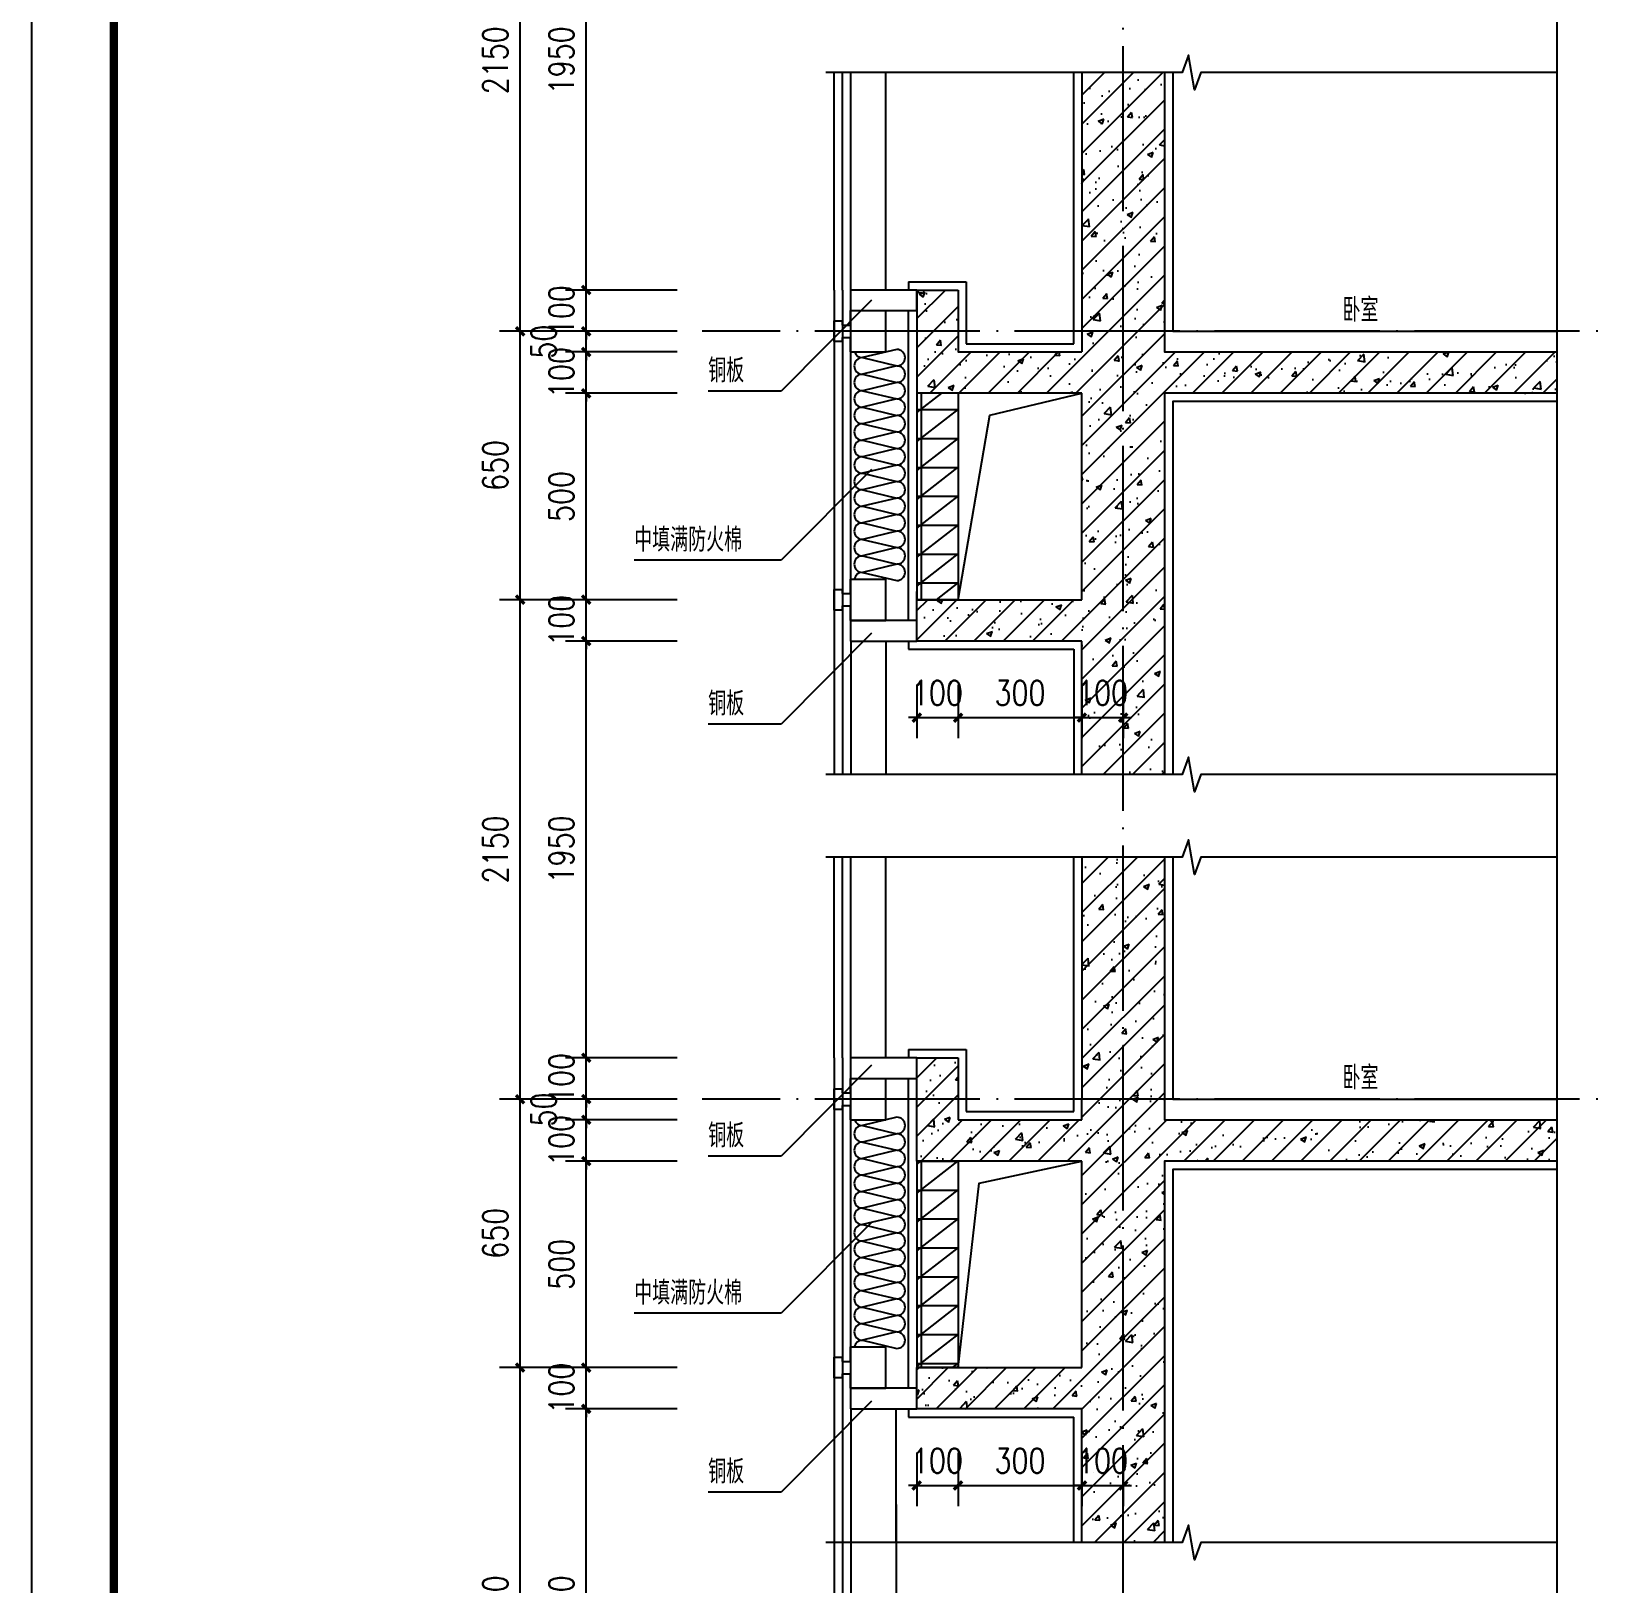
# Model space of a CAD drawing. Extents: x 718358 to 1668613, y -348838 to -159582.
# Drawn here: x 832578 to 836374, y -327083 to -323324 of the extents above; entities that cross this region are included whole.
import ezdxf

# ---------------------------------------------------------------- set-up
doc = ezdxf.new("R2010")
doc.units = 0
doc.header["$LTSCALE"] = 1000
doc.linetypes.add('DOTE', pattern=[2.42, 2, -0.2, 0.02, -0.2])
for name, color, linetype in [('建-可见线', 7, 'Continuous'), ('建-图例填充', 251, 'Continuous'), ('建-图框', 4, 'Continuous'), ('建-墙体', 2, 'Continuous'), ('建-家具', 251, 'Continuous'), ('建-尺寸', 73, 'Continuous'), ('建-引出', 3, 'Continuous'), ('建-房间名', 7, 'Continuous'), ('建-符号', 3, 'Continuous'), ('建-轮廓线', 7, 'Continuous'), ('建-轴网', 14, 'DOTE'), ('建-门窗剖', 4, 'Continuous'), ('立面中线', 7, 'Continuous')]:
    doc.layers.add(name, color=color, linetype=linetype)
doc.styles.add('_TCH_DIM', font='gt单线西文.shx', dxfattribs={"width": 0.8, "bigfont": 'gt单线中文.shx'})
doc.styles.add('_TCH_SPACE', font='gt单线西文.shx', dxfattribs={"width": 0.8, "height": 5, "bigfont": 'gt单线中文.shx'})
doc.styles.add('DIM_FONT', font='SIMPLEX.shx', dxfattribs={"width": 0.8, "bigfont": 'GBCBIG.shx'})
doc.dimstyles.new('DIMN20', dxfattribs={"dimscale": 0.2, "dimtxt": 300, "dimasz": 100, "dimexe": 250, "dimexo": 300, "dimgap": 150, "dimtad": 1, "dimdec": 0, "dimzin": 0, "dimdsep": 46, "dimtxsty": 'DIM_FONT', "dimblk": 'ARCHTICK', "dimcen": 0.09, "dimdle": 1, "dimclrt": 7, "dimazin": 2, "dimtfac": 1, "dimtdec": 0, "dimtix": 1, "dimtmove": 2, "dimatfit": 3, "dimldrblk": 'ARCHTICK', "dimfxl": 1, "dimtolj": 1, "dimtzin": 0, "dimarcsym": 0})
pattern_1 = [(45, (-276.297, 0), (-35.355339, 35.355339), []), (50, (-276.3, 0), (143.452037, -12.550427), [15, -165]), (355, (-276.3, 0), (-27.750267, 150.438427), [12, -132]), (100.4514, (-264.34, -1.05), (115.701876, 137.887908), [12.748038, -140.228422]), (46.1842, (-276.3, 40), (213.44821, -33.103803), [22.5, -247.5]), (96.6356, (-258.5, 37.24), (186.93254, 194.823574), [19.12206, -210.3426]), (351.1842, (-276.3, 40), (186.93239, 194.82372), [18, -198]), (21, (-256.3, 30), (119.38141, -80.523778), [15, -165]), (326, (-256.3, 30), (48.663066, 145.03001), [12, -132]), (71.4514, (-246.35, 23.29), (168.044526, 64.5061), [12.748038, -140.228422]), (37.5, (-276.297, 0), (2.431971, 66.5787708), [0, -130.4, 0, -134, 0, -132.5]), (7.5, (-276.3, 0), (52.6139075, 78.8823424), [0, -76.4, 0, -127.4, 0, -50.5]), (327.5, (-320.9, 0), (106.7644872, -4.5109743), [0, -50, 0, -156, 0, -207]), (317.5, (-340.9, 0), (116.637234, 20.020996), [0, -65, 0, -103.6, 0, -147])]
pattern_2 = [(0, (-276.3, 0), (0, 70), []), (37.875, (-196.3, 0), (-33.9230555, 43.6153314), []), (90, (-196.3, 0), (-90, 6e-15), [])]

# ---------------------------------------------------------------- blocks, each defined once
blk = doc.blocks.new('GHGHFGFS')
at = {"layer": '建-门窗剖'}
for p, q in [((833367.7, -325809.9), (833367.7, -326659.9)), ((833387.7, -325809.9), (833387.7, -326659.9)), ((833407.7, -325809.9), (833407.7, -326659.9)), ((833567.7, -325809.9), (833407.7, -325809.9)), ((833407.7, -325809.9), (833407.7, -325859.9)), ((833567.7, -325859.9), (833567.7, -325809.9)), ((833407.7, -325859.9), (833492.7, -325859.9)), ((833407.7, -325859.9), (833567.7, -325859.9)), ((833367.7, -325884.9), (833387.7, -325884.9)), ((833387.7, -325894.9), (833407.7, -325894.9)), ((833387.7, -325934.9), (833367.7, -325934.9)), ((833387.7, -325924.9), (833407.7, -325924.9)), ((833407.7, -325959.9), (833492.7, -325959.9)), ((833519.4, -325953.7), (833436.2, -325973.7)), ((833436.2, -325973.7), (833519.4, -325993.7)), ((833519.4, -325993.7), (833436.2, -326013.7)), ((833436.2, -326013.7), (833519.4, -326033.7)), ((833519.4, -326033.7), (833436.2, -326053.7)), ((833436.2, -326053.7), (833519.4, -326073.7)), ((833519.4, -326073.7), (833436.2, -326093.7)), ((833436.2, -326093.7), (833519.4, -326113.7)), ((833519.4, -326113.7), (833436.2, -326133.7)), ((833436.2, -326133.7), (833519.4, -326153.7)), ((833519.4, -326153.7), (833436.2, -326173.7)), ((833436.2, -326173.7), (833519.4, -326193.7)), ((833519.4, -326193.7), (833436.2, -326213.7)), ((833436.2, -326213.7), (833519.4, -326233.7)), ((833519.4, -326233.7), (833436.2, -326253.7)), ((833436.2, -326253.7), (833519.4, -326273.7)), ((833519.4, -326273.7), (833436.2, -326293.7)), ((833436.2, -326293.7), (833519.4, -326313.7)), ((833519.4, -326313.7), (833436.2, -326333.7)), ((833436.2, -326333.7), (833519.4, -326353.7)), ((833519.4, -326353.7), (833436.2, -326373.7)), ((833436.2, -326373.7), (833519.4, -326393.7)), ((833519.4, -326393.7), (833436.2, -326413.7)), ((833436.2, -326413.7), (833519.4, -326433.7)), ((833519.4, -326433.7), (833436.2, -326453.7)), ((833436.2, -326453.7), (833519.4, -326473.7)), ((833519.4, -326473.7), (833436.2, -326493.7)), ((833407.7, -326509.9), (833492.7, -326509.9)), ((833436.2, -326493.7), (833519.4, -326513.7)), ((833367.7, -326534.9), (833387.7, -326534.9)), ((833387.7, -326544.9), (833407.7, -326544.9)), ((833387.7, -326584.9), (833367.7, -326584.9)), ((833387.7, -326574.9), (833407.7, -326574.9)), ((833407.7, -326609.9), (833492.7, -326609.9)), ((833567.7, -326609.9), (833407.7, -326609.9)), ((833407.7, -326609.9), (833407.7, -326659.9)), ((833567.7, -326659.9), (833567.7, -326609.9)), ((833407.7, -326659.9), (833567.7, -326659.9))]:
    blk.add_line(p, q, dxfattribs=at)
for points in [[(833407.7, -325894.9), (833407.7, -325859.9)], [(833492.7, -325959.9), (833492.7, -325859.9)], [(833367.7, -325934.9), (833367.7, -325884.9)], [(833387.7, -325894.9), (833387.7, -325884.9)], [(833387.7, -325934.9), (833387.7, -325924.9)], [(833407.7, -325959.9), (833407.7, -325924.9)], [(833407.7, -326544.9), (833407.7, -326509.9)], [(833492.7, -326609.9), (833492.7, -326509.9)], [(833367.7, -326584.9), (833367.7, -326534.9)], [(833387.7, -326544.9), (833387.7, -326534.9)], [(833387.7, -326584.9), (833387.7, -326574.9)], [(833407.7, -326609.9), (833407.7, -326574.9)]]:
    blk.add_lwpolyline(points, dxfattribs=at)
for centre, start_param, end_param in [((833436.2, -325993.7), 0, 1.570796), ((833436.2, -325953.7), 1.885186, 3.141593), ((833519.4, -325973.7), 3.141593, 6.283185), ((833436.2, -325993.7), 1.570796, 3.141593), ((833436.2, -326033.7), 0, 1.570796), ((833519.4, -326013.7), 3.141593, 6.283185), ((833436.2, -326033.7), 1.570796, 3.141593), ((833436.2, -326073.7), 0, 1.570796), ((833519.4, -326053.7), 3.141593, 6.283185), ((833436.2, -326073.7), 1.570796, 3.141593), ((833436.2, -326113.7), 0, 1.570796), ((833519.4, -326093.7), 3.141593, 6.283185), ((833436.2, -326113.7), 1.570796, 3.141593), ((833436.2, -326153.7), 0, 1.570796), ((833519.4, -326133.7), 3.141593, 6.283185), ((833436.2, -326153.7), 1.570796, 3.141593), ((833436.2, -326193.7), 0, 1.570796), ((833519.4, -326173.7), 3.141593, 6.283185), ((833436.2, -326193.7), 1.570796, 3.141593), ((833519.4, -326213.7), 3.141593, 6.283185), ((833436.2, -326233.7), 0, 1.570796), ((833436.2, -326233.7), 1.570796, 3.141593), ((833519.4, -326253.7), 3.141593, 6.283185), ((833436.2, -326273.7), 0, 1.570796), ((833436.2, -326273.7), 1.570796, 3.141593), ((833519.4, -326293.7), 3.141593, 6.283185), ((833436.2, -326313.7), 0, 1.570796), ((833436.2, -326313.7), 1.570796, 3.141593), ((833519.4, -326333.7), 3.141593, 6.283185), ((833436.2, -326353.7), 0, 1.570796), ((833436.2, -326353.7), 1.570796, 3.141593), ((833519.4, -326373.7), 3.141593, 6.283185), ((833436.2, -326393.7), 0, 1.570796), ((833436.2, -326393.7), 1.570796, 3.141593), ((833519.4, -326413.7), 3.141593, 6.283185), ((833436.2, -326433.7), 0, 1.570796), ((833436.2, -326433.7), 1.570796, 3.141593), ((833519.4, -326453.7), 3.141593, 6.283185), ((833436.2, -326473.7), 0, 1.570796), ((833436.2, -326473.7), 1.570796, 3.141593), ((833519.4, -326493.7), 3.141593, 6.283185), ((833436.2, -326513.7), 0, 1.378856)]:
    blk.add_ellipse(centre, major_axis=(0, 20), ratio=0.998238, start_param=start_param, end_param=end_param, dxfattribs=at)
blk.add_point((833408, -326509.9), dxfattribs=at)
blk = doc.blocks.new('A$C0EF32F18')
at = {"layer": '建-门窗剖'}
for p, q in [((0, 40), (0, 125)), ((100, 40), (100, 125)), ((35, 20), (35, 40)), ((65, 20), (65, 40)), ((25, 0), (25, 20)), ((75, 20), (75, 0))]:
    blk.add_line(p, q, dxfattribs=at)
for points in [[(100, 125), (0, 125)], [(35, 40), (0, 40)], [(100, 40), (65, 40)], [(35, 20), (25, 20)], [(75, 20), (65, 20)], [(75, 0), (25, 0)]]:
    blk.add_lwpolyline(points, dxfattribs=at)
blk = doc.blocks.new('GDHDGSDF')
blk.add_hatch(color=256).paths.add_polyline_path([(834798.9, -327630.7), (834838.9, -327630.7), (834838.9, -327530.7), (834798.9, -327530.7)])
at = {"layer": '建-门窗剖'}
blk.add_line((834948.9, -326891.7), (834948.9, -327530.7), dxfattribs=at)
for points in [[(834798.9, -326891.7), (834798.9, -327630.7)], [(834818.9, -326891.7), (834818.9, -327530.7)], [(834838.9, -326891.7), (834838.9, -327630.7)], [(834838.9, -327630.7), (834998.9, -327630.7), (834998.9, -327530.7), (834838.9, -327530.7), (834838.9, -327630.7)]]:
    blk.add_lwpolyline(points, dxfattribs=at)
blk.add_lwpolyline([(834798.9, -327630.7), (834838.9, -327630.7), (834838.9, -327530.7), (834798.9, -327530.7)], close=True, dxfattribs=at)
at = {"layer": '建-门窗剖', "rotation": 270}
blk.add_blockref('A$C0EF32F18', (834798.9, -327430.7), dxfattribs=at)
blk = doc.blocks.new('_ArchTick')
at = {"color": 0, "linetype": 'ByBlock', "const_width": 0.4}
blk.add_lwpolyline([(-0.5, -0.5), (0.5, 0.5)], dxfattribs=at)
blk = doc.blocks.new('*D1314')
at = {"layer": 'Defpoints', "color": 0, "transparency": 16777216}
for p in [(833922.1, -326659.9), (834202.6, -326659.9), (834202.6, -327630.7)]:
    blk.add_point(p, dxfattribs=at)
at = {"layer": '建-尺寸', "color": 0, "lineweight": -2, "transparency": 16777216}
for p, q in [((834142.6, -326659.9), (833872.1, -326659.9)), ((833922.1, -327630.9), (833922.1, -326659.7)), ((834142.6, -327630.7), (833872.1, -327630.7))]:
    blk.add_line(p, q, dxfattribs=at)
at = {"layer": '建-尺寸', "color": 0, "lineweight": -2, "transparency": 16777216, "xscale": 20, "yscale": 20, "zscale": 20}
for p, rotation in [((833922.1, -326659.9), 90), ((833922.1, -327630.7), 270)]:
    blk.add_blockref('_ArchTick', p, dxfattribs=dict(at, rotation=rotation))
at = {"layer": '建-尺寸', "color": 7, "transparency": 16777216, "insert": (833862.1, -327145.3), "char_height": 60, "attachment_point": 5, "rotation": 90, "style": 'DIM_FONT'}
blk.add_mtext('\\A1;1950', dxfattribs=at)
blk = doc.blocks.new('*D1315')
at = {"layer": 'Defpoints', "color": 0, "transparency": 16777216}
for p in [(833922.1, -326559.9), (834202.6, -326559.9), (834202.6, -326659.9)]:
    blk.add_point(p, dxfattribs=at)
at = {"layer": '建-尺寸', "color": 0, "lineweight": -2, "transparency": 16777216}
for p, q in [((833922.1, -326559.9), (833922.1, -326539.9)), ((834142.6, -326559.9), (833872.1, -326559.9)), ((833922.1, -326659.9), (833922.1, -326559.9)), ((834142.6, -326659.9), (833872.1, -326659.9)), ((833922.1, -326659.9), (833922.1, -326679.9))]:
    blk.add_line(p, q, dxfattribs=at)
at = {"layer": '建-尺寸', "color": 0, "lineweight": -2, "transparency": 16777216, "xscale": 20, "yscale": 20, "zscale": 20}
for p, rotation in [((833922.1, -326559.9), 270), ((833922.1, -326659.9), 90)]:
    blk.add_blockref('_ArchTick', p, dxfattribs=dict(at, rotation=rotation))
at = {"layer": '建-尺寸', "color": 7, "transparency": 16777216, "insert": (833862.1, -326609.9), "char_height": 60, "attachment_point": 5, "rotation": 90, "style": 'DIM_FONT'}
blk.add_mtext('\\A1;100', dxfattribs=at)
blk = doc.blocks.new('*D1316')
at = {"layer": 'Defpoints', "color": 0, "transparency": 16777216}
for p in [(833922.1, -326059.9), (834202.6, -326059.9), (834202.6, -326559.9)]:
    blk.add_point(p, dxfattribs=at)
at = {"layer": '建-尺寸', "color": 0, "lineweight": -2, "transparency": 16777216}
for p, q in [((834142.6, -326059.9), (833872.1, -326059.9)), ((833922.1, -326560.1), (833922.1, -326059.7)), ((834142.6, -326559.9), (833872.1, -326559.9))]:
    blk.add_line(p, q, dxfattribs=at)
at = {"layer": '建-尺寸', "color": 0, "lineweight": -2, "transparency": 16777216, "xscale": 20, "yscale": 20, "zscale": 20}
for p, rotation in [((833922.1, -326059.9), 90), ((833922.1, -326559.9), 270)]:
    blk.add_blockref('_ArchTick', p, dxfattribs=dict(at, rotation=rotation))
at = {"layer": '建-尺寸', "color": 7, "transparency": 16777216, "insert": (833862.1, -326309.9), "char_height": 60, "attachment_point": 5, "rotation": 90, "style": 'DIM_FONT'}
blk.add_mtext('\\A1;500', dxfattribs=at)
blk = doc.blocks.new('*D1317')
at = {"layer": 'Defpoints', "color": 0, "transparency": 16777216}
for p in [(833922.1, -325959.9), (834202.6, -325959.9), (834202.6, -326059.9)]:
    blk.add_point(p, dxfattribs=at)
at = {"layer": '建-尺寸', "color": 0, "lineweight": -2, "transparency": 16777216}
for p, q in [((833922.1, -325959.9), (833922.1, -325939.9)), ((834142.6, -325959.9), (833872.1, -325959.9)), ((833922.1, -326059.9), (833922.1, -325959.9)), ((834142.6, -326059.9), (833872.1, -326059.9)), ((833922.1, -326059.9), (833922.1, -326079.9))]:
    blk.add_line(p, q, dxfattribs=at)
at = {"layer": '建-尺寸', "color": 0, "lineweight": -2, "transparency": 16777216, "xscale": 20, "yscale": 20, "zscale": 20}
for p, rotation in [((833922.1, -325959.9), 270), ((833922.1, -326059.9), 90)]:
    blk.add_blockref('_ArchTick', p, dxfattribs=dict(at, rotation=rotation))
at = {"layer": '建-尺寸', "color": 7, "transparency": 16777216, "insert": (833862.1, -326009.9), "char_height": 60, "attachment_point": 5, "rotation": 90, "style": 'DIM_FONT'}
blk.add_mtext('\\A1;100', dxfattribs=at)
blk = doc.blocks.new('*D1318')
at = {"layer": 'Defpoints', "color": 0, "transparency": 16777216}
for p in [(833922.1, -325909.9), (834202.6, -325909.9), (834202.6, -325959.9)]:
    blk.add_point(p, dxfattribs=at)
at = {"layer": '建-尺寸', "color": 0, "lineweight": -2, "transparency": 16777216}
for p, q in [((833922.1, -325909.9), (833922.1, -325889.9)), ((834142.6, -325909.9), (833872.1, -325909.9)), ((833922.1, -325959.9), (833922.1, -325909.9)), ((834142.6, -325959.9), (833872.1, -325959.9)), ((833922.1, -325959.9), (833922.1, -325979.9))]:
    blk.add_line(p, q, dxfattribs=at)
at = {"layer": '建-尺寸', "color": 0, "lineweight": -2, "transparency": 16777216, "xscale": 20, "yscale": 20, "zscale": 20}
for p, rotation in [((833922.1, -325909.9), 270), ((833922.1, -325959.9), 90)]:
    blk.add_blockref('_ArchTick', p, dxfattribs=dict(at, rotation=rotation))
at = {"layer": '建-尺寸', "color": 7, "transparency": 16777216, "insert": (833819.1, -325934.9), "char_height": 60, "attachment_point": 5, "rotation": 90, "style": 'DIM_FONT'}
blk.add_mtext('\\A1;50', dxfattribs=at)
blk = doc.blocks.new('*D1319')
at = {"layer": 'Defpoints', "color": 0, "transparency": 16777216}
for p in [(833922.1, -325809.9), (834202.6, -325809.9), (834202.6, -325909.9)]:
    blk.add_point(p, dxfattribs=at)
at = {"layer": '建-尺寸', "color": 0, "lineweight": -2, "transparency": 16777216}
for p, q in [((833922.1, -325809.9), (833922.1, -325789.9)), ((834142.6, -325809.9), (833872.1, -325809.9)), ((833922.1, -325909.9), (833922.1, -325809.9)), ((834142.6, -325909.9), (833872.1, -325909.9)), ((833922.1, -325909.9), (833922.1, -325929.9))]:
    blk.add_line(p, q, dxfattribs=at)
at = {"layer": '建-尺寸', "color": 0, "lineweight": -2, "transparency": 16777216, "xscale": 20, "yscale": 20, "zscale": 20}
for p, rotation in [((833922.1, -325809.9), 270), ((833922.1, -325909.9), 90)]:
    blk.add_blockref('_ArchTick', p, dxfattribs=dict(at, rotation=rotation))
at = {"layer": '建-尺寸', "color": 7, "transparency": 16777216, "insert": (833862.1, -325859.9), "char_height": 60, "attachment_point": 5, "rotation": 90, "style": 'DIM_FONT'}
blk.add_mtext('\\A1;100', dxfattribs=at)
blk = doc.blocks.new('*D1320')
at = {"layer": 'Defpoints', "color": 0, "transparency": 16777216}
for p in [(833922.1, -324800.5), (834202.6, -324800.5), (834202.6, -325809.9)]:
    blk.add_point(p, dxfattribs=at)
at = {"layer": '建-尺寸', "color": 0, "lineweight": -2, "transparency": 16777216}
for p, q in [((834142.6, -324800.5), (833872.1, -324800.5)), ((833922.1, -325810.1), (833922.1, -324800.3)), ((834142.6, -325809.9), (833872.1, -325809.9))]:
    blk.add_line(p, q, dxfattribs=at)
at = {"layer": '建-尺寸', "color": 0, "lineweight": -2, "transparency": 16777216, "xscale": 20, "yscale": 20, "zscale": 20}
for p, rotation in [((833922.1, -324800.5), 90), ((833922.1, -325809.9), 270)]:
    blk.add_blockref('_ArchTick', p, dxfattribs=dict(at, rotation=rotation))
at = {"layer": '建-尺寸', "color": 7, "transparency": 16777216, "insert": (833862.1, -325305.2), "char_height": 60, "attachment_point": 5, "rotation": 90, "style": 'DIM_FONT'}
blk.add_mtext('\\A1;1950', dxfattribs=at)
blk = doc.blocks.new('*D1321')
at = {"layer": 'Defpoints', "color": 0, "transparency": 16777216}
for p in [(833922.1, -324700.5), (834202.6, -324700.5), (834202.6, -324800.5)]:
    blk.add_point(p, dxfattribs=at)
at = {"layer": '建-尺寸', "color": 0, "lineweight": -2, "transparency": 16777216}
for p, q in [((833922.1, -324700.5), (833922.1, -324680.5)), ((834142.6, -324700.5), (833872.1, -324700.5)), ((833922.1, -324800.5), (833922.1, -324700.5)), ((834142.6, -324800.5), (833872.1, -324800.5)), ((833922.1, -324800.5), (833922.1, -324820.5))]:
    blk.add_line(p, q, dxfattribs=at)
at = {"layer": '建-尺寸', "color": 0, "lineweight": -2, "transparency": 16777216, "xscale": 20, "yscale": 20, "zscale": 20}
for p, rotation in [((833922.1, -324700.5), 270), ((833922.1, -324800.5), 90)]:
    blk.add_blockref('_ArchTick', p, dxfattribs=dict(at, rotation=rotation))
at = {"layer": '建-尺寸', "color": 7, "transparency": 16777216, "insert": (833862.1, -324750.5), "char_height": 60, "attachment_point": 5, "rotation": 90, "style": 'DIM_FONT'}
blk.add_mtext('\\A1;100', dxfattribs=at)
blk = doc.blocks.new('*D1322')
at = {"layer": 'Defpoints', "color": 0, "transparency": 16777216}
for p in [(833922.1, -324200.5), (834202.6, -324200.5), (834202.6, -324700.5)]:
    blk.add_point(p, dxfattribs=at)
at = {"layer": '建-尺寸', "color": 0, "lineweight": -2, "transparency": 16777216}
for p, q in [((834142.6, -324200.5), (833872.1, -324200.5)), ((833922.1, -324700.7), (833922.1, -324200.3)), ((834142.6, -324700.5), (833872.1, -324700.5))]:
    blk.add_line(p, q, dxfattribs=at)
at = {"layer": '建-尺寸', "color": 0, "lineweight": -2, "transparency": 16777216, "xscale": 20, "yscale": 20, "zscale": 20}
for p, rotation in [((833922.1, -324200.5), 90), ((833922.1, -324700.5), 270)]:
    blk.add_blockref('_ArchTick', p, dxfattribs=dict(at, rotation=rotation))
at = {"layer": '建-尺寸', "color": 7, "transparency": 16777216, "insert": (833862.1, -324450.5), "char_height": 60, "attachment_point": 5, "rotation": 90, "style": 'DIM_FONT'}
blk.add_mtext('\\A1;500', dxfattribs=at)
blk = doc.blocks.new('*D1323')
at = {"layer": 'Defpoints', "color": 0, "transparency": 16777216}
for p in [(833922.1, -324100.5), (834202.6, -324100.5), (834202.6, -324200.5)]:
    blk.add_point(p, dxfattribs=at)
at = {"layer": '建-尺寸', "color": 0, "lineweight": -2, "transparency": 16777216}
for p, q in [((833922.1, -324100.5), (833922.1, -324080.5)), ((834142.6, -324100.5), (833872.1, -324100.5)), ((833922.1, -324200.5), (833922.1, -324100.5)), ((834142.6, -324200.5), (833872.1, -324200.5)), ((833922.1, -324200.5), (833922.1, -324220.5))]:
    blk.add_line(p, q, dxfattribs=at)
at = {"layer": '建-尺寸', "color": 0, "lineweight": -2, "transparency": 16777216, "xscale": 20, "yscale": 20, "zscale": 20}
for p, rotation in [((833922.1, -324100.5), 270), ((833922.1, -324200.5), 90)]:
    blk.add_blockref('_ArchTick', p, dxfattribs=dict(at, rotation=rotation))
at = {"layer": '建-尺寸', "color": 7, "transparency": 16777216, "insert": (833862.1, -324150.5), "char_height": 60, "attachment_point": 5, "rotation": 90, "style": 'DIM_FONT'}
blk.add_mtext('\\A1;100', dxfattribs=at)
blk = doc.blocks.new('*D1324')
at = {"layer": 'Defpoints', "color": 0, "transparency": 16777216}
for p in [(833922.1, -324050.5), (834202.6, -324050.5), (834202.6, -324100.5)]:
    blk.add_point(p, dxfattribs=at)
at = {"layer": '建-尺寸', "color": 0, "lineweight": -2, "transparency": 16777216}
for p, q in [((833922.1, -324050.5), (833922.1, -324030.5)), ((834142.6, -324050.5), (833872.1, -324050.5)), ((833922.1, -324100.5), (833922.1, -324050.5)), ((834142.6, -324100.5), (833872.1, -324100.5)), ((833922.1, -324100.5), (833922.1, -324120.5))]:
    blk.add_line(p, q, dxfattribs=at)
at = {"layer": '建-尺寸', "color": 0, "lineweight": -2, "transparency": 16777216, "xscale": 20, "yscale": 20, "zscale": 20}
for p, rotation in [((833922.1, -324050.5), 270), ((833922.1, -324100.5), 90)]:
    blk.add_blockref('_ArchTick', p, dxfattribs=dict(at, rotation=rotation))
at = {"layer": '建-尺寸', "color": 7, "transparency": 16777216, "insert": (833819.1, -324075.5), "char_height": 60, "attachment_point": 5, "rotation": 90, "style": 'DIM_FONT'}
blk.add_mtext('\\A1;50', dxfattribs=at)
blk = doc.blocks.new('*D1325')
at = {"layer": 'Defpoints', "color": 0, "transparency": 16777216}
for p in [(833922.1, -323950.5), (834202.6, -323950.5), (834202.6, -324050.5)]:
    blk.add_point(p, dxfattribs=at)
at = {"layer": '建-尺寸', "color": 0, "lineweight": -2, "transparency": 16777216}
for p, q in [((833922.1, -323950.5), (833922.1, -323930.5)), ((834142.6, -323950.5), (833872.1, -323950.5)), ((833922.1, -324050.5), (833922.1, -323950.5)), ((834142.6, -324050.5), (833872.1, -324050.5)), ((833922.1, -324050.5), (833922.1, -324070.5))]:
    blk.add_line(p, q, dxfattribs=at)
at = {"layer": '建-尺寸', "color": 0, "lineweight": -2, "transparency": 16777216, "xscale": 20, "yscale": 20, "zscale": 20}
for p, rotation in [((833922.1, -323950.5), 270), ((833922.1, -324050.5), 90)]:
    blk.add_blockref('_ArchTick', p, dxfattribs=dict(at, rotation=rotation))
at = {"layer": '建-尺寸', "color": 7, "transparency": 16777216, "insert": (833862.1, -324000.5), "char_height": 60, "attachment_point": 5, "rotation": 90, "style": 'DIM_FONT'}
blk.add_mtext('\\A1;100', dxfattribs=at)
blk = doc.blocks.new('*D1326')
at = {"layer": 'Defpoints', "color": 0, "transparency": 16777216}
for p in [(833922.1, -322838.1), (834202.6, -322838.1), (834202.6, -323950.5)]:
    blk.add_point(p, dxfattribs=at)
at = {"layer": '建-尺寸', "color": 0, "lineweight": -2, "transparency": 16777216}
for p, q in [((834142.6, -322838.1), (833872.1, -322838.1)), ((833922.1, -323950.7), (833922.1, -322837.9)), ((834142.6, -323950.5), (833872.1, -323950.5))]:
    blk.add_line(p, q, dxfattribs=at)
at = {"layer": '建-尺寸', "color": 0, "lineweight": -2, "transparency": 16777216, "xscale": 20, "yscale": 20, "zscale": 20}
for p, rotation in [((833922.1, -322838.1), 90), ((833922.1, -323950.5), 270)]:
    blk.add_blockref('_ArchTick', p, dxfattribs=dict(at, rotation=rotation))
at = {"layer": '建-尺寸', "color": 7, "transparency": 16777216, "insert": (833862.1, -323394.3), "char_height": 60, "attachment_point": 5, "rotation": 90, "style": 'DIM_FONT'}
blk.add_mtext('\\A1;1950', dxfattribs=at)
blk = doc.blocks.new('*D1464')
at = {"layer": 'Defpoints', "color": 0, "transparency": 16777216}
for p in [(833762.1, -326559.9), (834202.6, -326559.9), (834202.6, -327730.7)]:
    blk.add_point(p, dxfattribs=at)
at = {"layer": '建-尺寸', "color": 0, "lineweight": -2, "transparency": 16777216}
for p, q in [((834142.6, -326559.9), (833712.1, -326559.9)), ((833762.1, -327730.9), (833762.1, -326559.7)), ((834142.6, -327730.7), (833712.1, -327730.7))]:
    blk.add_line(p, q, dxfattribs=at)
at = {"layer": '建-尺寸', "color": 0, "lineweight": -2, "transparency": 16777216, "xscale": 20, "yscale": 20, "zscale": 20}
for p, rotation in [((833762.1, -326559.9), 90), ((833762.1, -327730.7), 270)]:
    blk.add_blockref('_ArchTick', p, dxfattribs=dict(at, rotation=rotation))
at = {"layer": '建-尺寸', "color": 7, "transparency": 16777216, "insert": (833702.1, -327145.3), "char_height": 60, "attachment_point": 5, "rotation": 90, "style": 'DIM_FONT'}
blk.add_mtext('\\A1;2150', dxfattribs=at)
blk = doc.blocks.new('*D1465')
at = {"layer": 'Defpoints', "color": 0, "transparency": 16777216}
for p in [(833762.1, -325909.9), (834202.6, -325909.9), (834202.6, -326559.9)]:
    blk.add_point(p, dxfattribs=at)
at = {"layer": '建-尺寸', "color": 0, "lineweight": -2, "transparency": 16777216}
for p, q in [((834142.6, -325909.9), (833712.1, -325909.9)), ((833762.1, -326560.1), (833762.1, -325909.7)), ((834142.6, -326559.9), (833712.1, -326559.9))]:
    blk.add_line(p, q, dxfattribs=at)
at = {"layer": '建-尺寸', "color": 0, "lineweight": -2, "transparency": 16777216, "xscale": 20, "yscale": 20, "zscale": 20}
for p, rotation in [((833762.1, -325909.9), 90), ((833762.1, -326559.9), 270)]:
    blk.add_blockref('_ArchTick', p, dxfattribs=dict(at, rotation=rotation))
at = {"layer": '建-尺寸', "color": 7, "transparency": 16777216, "insert": (833702.1, -326234.9), "char_height": 60, "attachment_point": 5, "rotation": 90, "style": 'DIM_FONT'}
blk.add_mtext('\\A1;650', dxfattribs=at)
blk = doc.blocks.new('*D1466')
at = {"layer": 'Defpoints', "color": 0, "transparency": 16777216}
for p in [(833762.1, -324700.5), (834202.6, -324700.5), (834202.6, -325909.9)]:
    blk.add_point(p, dxfattribs=at)
at = {"layer": '建-尺寸', "color": 0, "lineweight": -2, "transparency": 16777216}
for p, q in [((834142.6, -324700.5), (833712.1, -324700.5)), ((833762.1, -325910.1), (833762.1, -324700.3)), ((834142.6, -325909.9), (833712.1, -325909.9))]:
    blk.add_line(p, q, dxfattribs=at)
at = {"layer": '建-尺寸', "color": 0, "lineweight": -2, "transparency": 16777216, "xscale": 20, "yscale": 20, "zscale": 20}
for p, rotation in [((833762.1, -324700.5), 90), ((833762.1, -325909.9), 270)]:
    blk.add_blockref('_ArchTick', p, dxfattribs=dict(at, rotation=rotation))
at = {"layer": '建-尺寸', "color": 7, "transparency": 16777216, "insert": (833702.1, -325305.2), "char_height": 60, "attachment_point": 5, "rotation": 90, "style": 'DIM_FONT'}
blk.add_mtext('\\A1;2150', dxfattribs=at)
blk = doc.blocks.new('*D1467')
at = {"layer": 'Defpoints', "color": 0, "transparency": 16777216}
for p in [(833762.1, -324050.5), (834202.6, -324050.5), (834202.6, -324700.5)]:
    blk.add_point(p, dxfattribs=at)
at = {"layer": '建-尺寸', "color": 0, "lineweight": -2, "transparency": 16777216}
for p, q in [((834142.6, -324050.5), (833712.1, -324050.5)), ((833762.1, -324700.7), (833762.1, -324050.3)), ((834142.6, -324700.5), (833712.1, -324700.5))]:
    blk.add_line(p, q, dxfattribs=at)
at = {"layer": '建-尺寸', "color": 0, "lineweight": -2, "transparency": 16777216, "xscale": 20, "yscale": 20, "zscale": 20}
for p, rotation in [((833762.1, -324050.5), 90), ((833762.1, -324700.5), 270)]:
    blk.add_blockref('_ArchTick', p, dxfattribs=dict(at, rotation=rotation))
at = {"layer": '建-尺寸', "color": 7, "transparency": 16777216, "insert": (833702.1, -324375.5), "char_height": 60, "attachment_point": 5, "rotation": 90, "style": 'DIM_FONT'}
blk.add_mtext('\\A1;650', dxfattribs=at)
blk = doc.blocks.new('*D1468')
at = {"layer": 'Defpoints', "color": 0, "transparency": 16777216}
for p in [(833762.1, -322738.1), (834202.6, -322738.1), (834202.6, -324050.5)]:
    blk.add_point(p, dxfattribs=at)
at = {"layer": '建-尺寸', "color": 0, "lineweight": -2, "transparency": 16777216}
for p, q in [((834142.6, -322738.1), (833712.1, -322738.1)), ((833762.1, -324050.7), (833762.1, -322737.9)), ((834142.6, -324050.5), (833712.1, -324050.5))]:
    blk.add_line(p, q, dxfattribs=at)
at = {"layer": '建-尺寸', "color": 0, "lineweight": -2, "transparency": 16777216, "xscale": 20, "yscale": 20, "zscale": 20}
for p, rotation in [((833762.1, -322738.1), 90), ((833762.1, -324050.5), 270)]:
    blk.add_blockref('_ArchTick', p, dxfattribs=dict(at, rotation=rotation))
at = {"layer": '建-尺寸', "color": 7, "transparency": 16777216, "insert": (833702.1, -323394.3), "char_height": 60, "attachment_point": 5, "rotation": 90, "style": 'DIM_FONT'}
blk.add_mtext('\\A1;2150', dxfattribs=at)
blk = doc.blocks.new('*D2879')
at = {"layer": 'Defpoints', "color": 0, "transparency": 16777216}
for p in [(834722.6, -324846.9), (834822.6, -324846.9), (834822.6, -324986.1)]:
    blk.add_point(p, dxfattribs=at)
at = {"layer": '建-尺寸', "color": 0, "lineweight": -2, "transparency": 16777216}
for p, q in [((834722.6, -324906.9), (834722.6, -325036.1)), ((834822.6, -324906.9), (834822.6, -325036.1)), ((834722.6, -324986.1), (834702.6, -324986.1)), ((834722.6, -324986.1), (834822.6, -324986.1)), ((834822.6, -324986.1), (834842.6, -324986.1))]:
    blk.add_line(p, q, dxfattribs=at)
at = {"layer": '建-尺寸', "color": 0, "lineweight": -2, "transparency": 16777216, "xscale": 20, "yscale": 20, "zscale": 20}
for p, rotation in [((834722.6, -324986.1), 359.9999377936076), ((834822.6, -324986.1), 179.9999377936076)]:
    blk.add_blockref('_ArchTick', p, dxfattribs=dict(at, rotation=rotation))
at = {"layer": '建-尺寸', "color": 7, "transparency": 16777216, "insert": (834772.6, -324926.1), "char_height": 60, "attachment_point": 5, "rotation": 359.9999, "style": 'DIM_FONT'}
blk.add_mtext('\\A1;100', dxfattribs=at)
blk = doc.blocks.new('*D2880')
at = {"layer": 'Defpoints', "color": 0, "transparency": 16777216}
for p in [(834822.6, -324846.9), (835122.6, -324846.9), (835122.6, -324986.1)]:
    blk.add_point(p, dxfattribs=at)
at = {"layer": '建-尺寸', "color": 0, "lineweight": -2, "transparency": 16777216}
for p, q in [((834822.6, -324906.9), (834822.6, -325036.1)), ((835122.6, -324906.9), (835122.6, -325036.1)), ((834822.4, -324986.1), (835122.8, -324986.1))]:
    blk.add_line(p, q, dxfattribs=at)
at = {"layer": '建-尺寸', "color": 0, "lineweight": -2, "transparency": 16777216, "xscale": 20, "yscale": 20, "zscale": 20}
for p, rotation in [((834822.6, -324986.1), 179.9999377936086), ((835122.6, -324986.1), 359.9999377936085)]:
    blk.add_blockref('_ArchTick', p, dxfattribs=dict(at, rotation=rotation))
at = {"layer": '建-尺寸', "color": 7, "transparency": 16777216, "insert": (834972.6, -324926.1), "char_height": 60, "attachment_point": 5, "rotation": 359.9999, "style": 'DIM_FONT'}
blk.add_mtext('\\A1;300', dxfattribs=at)
blk = doc.blocks.new('*D2881')
at = {"layer": 'Defpoints', "color": 0, "transparency": 16777216}
for p in [(835122.6, -324846.9), (835222.6, -324846.9), (835222.6, -324986.1)]:
    blk.add_point(p, dxfattribs=at)
at = {"layer": '建-尺寸', "color": 0, "lineweight": -2, "transparency": 16777216}
for p, q in [((835122.6, -324906.9), (835122.6, -325036.1)), ((835222.6, -324906.9), (835222.6, -325036.1)), ((835122.6, -324986.1), (835102.6, -324986.1)), ((835122.6, -324986.1), (835222.6, -324986.1)), ((835222.6, -324986.1), (835242.6, -324986.1))]:
    blk.add_line(p, q, dxfattribs=at)
at = {"layer": '建-尺寸', "color": 0, "lineweight": -2, "transparency": 16777216, "xscale": 20, "yscale": 20, "zscale": 20}
for p, rotation in [((835122.6, -324986.1), 359.999937793597), ((835222.6, -324986.1), 179.999937793597)]:
    blk.add_blockref('_ArchTick', p, dxfattribs=dict(at, rotation=rotation))
at = {"layer": '建-尺寸', "color": 7, "transparency": 16777216, "insert": (835172.6, -324926.1), "char_height": 60, "attachment_point": 5, "rotation": 359.9999, "style": 'DIM_FONT'}
blk.add_mtext('\\A1;100', dxfattribs=at)
blk = doc.blocks.new('*D2882')
at = {"layer": 'Defpoints', "color": 0, "transparency": 16777216}
for p in [(834722.6, -326706.3), (834822.6, -326706.3), (834822.6, -326845.5)]:
    blk.add_point(p, dxfattribs=at)
at = {"layer": '建-尺寸', "color": 0, "lineweight": -2, "transparency": 16777216}
for p, q in [((834722.6, -326766.3), (834722.6, -326895.5)), ((834822.6, -326766.3), (834822.6, -326895.5)), ((834722.6, -326845.5), (834702.6, -326845.5)), ((834722.6, -326845.5), (834822.6, -326845.5)), ((834822.6, -326845.5), (834842.6, -326845.5))]:
    blk.add_line(p, q, dxfattribs=at)
at = {"layer": '建-尺寸', "color": 0, "lineweight": -2, "transparency": 16777216, "xscale": 20, "yscale": 20, "zscale": 20}
for p, rotation in [((834722.6, -326845.5), 359.9999377936076), ((834822.6, -326845.5), 179.9999377936076)]:
    blk.add_blockref('_ArchTick', p, dxfattribs=dict(at, rotation=rotation))
at = {"layer": '建-尺寸', "color": 7, "transparency": 16777216, "insert": (834772.6, -326785.5), "char_height": 60, "attachment_point": 5, "rotation": 359.9999, "style": 'DIM_FONT'}
blk.add_mtext('\\A1;100', dxfattribs=at)
blk = doc.blocks.new('*D2883')
at = {"layer": 'Defpoints', "color": 0, "transparency": 16777216}
for p in [(834822.6, -326706.3), (835122.6, -326706.3), (835122.6, -326845.5)]:
    blk.add_point(p, dxfattribs=at)
at = {"layer": '建-尺寸', "color": 0, "lineweight": -2, "transparency": 16777216}
for p, q in [((834822.6, -326766.3), (834822.6, -326895.5)), ((835122.6, -326766.3), (835122.6, -326895.5)), ((834822.4, -326845.5), (835122.8, -326845.5))]:
    blk.add_line(p, q, dxfattribs=at)
at = {"layer": '建-尺寸', "color": 0, "lineweight": -2, "transparency": 16777216, "xscale": 20, "yscale": 20, "zscale": 20}
for p, rotation in [((834822.6, -326845.5), 179.9999377936086), ((835122.6, -326845.5), 359.9999377936085)]:
    blk.add_blockref('_ArchTick', p, dxfattribs=dict(at, rotation=rotation))
at = {"layer": '建-尺寸', "color": 7, "transparency": 16777216, "insert": (834972.6, -326785.5), "char_height": 60, "attachment_point": 5, "rotation": 359.9999, "style": 'DIM_FONT'}
blk.add_mtext('\\A1;300', dxfattribs=at)
blk = doc.blocks.new('*D2884')
at = {"layer": 'Defpoints', "color": 0, "transparency": 16777216}
for p in [(835122.6, -326706.3), (835222.6, -326706.3), (835222.6, -326845.5)]:
    blk.add_point(p, dxfattribs=at)
at = {"layer": '建-尺寸', "color": 0, "lineweight": -2, "transparency": 16777216}
for p, q in [((835122.6, -326766.3), (835122.6, -326895.5)), ((835222.6, -326766.3), (835222.6, -326895.5)), ((835122.6, -326845.5), (835102.6, -326845.5)), ((835122.6, -326845.5), (835222.6, -326845.5)), ((835222.6, -326845.5), (835242.6, -326845.5))]:
    blk.add_line(p, q, dxfattribs=at)
at = {"layer": '建-尺寸', "color": 0, "lineweight": -2, "transparency": 16777216, "xscale": 20, "yscale": 20, "zscale": 20}
for p, rotation in [((835122.6, -326845.5), 359.999937793597), ((835222.6, -326845.5), 179.999937793597)]:
    blk.add_blockref('_ArchTick', p, dxfattribs=dict(at, rotation=rotation))
at = {"layer": '建-尺寸', "color": 7, "transparency": 16777216, "insert": (835172.6, -326785.5), "char_height": 60, "attachment_point": 5, "rotation": 359.9999, "style": 'DIM_FONT'}
blk.add_mtext('\\A1;100', dxfattribs=at)

msp = doc.modelspace()

# ---------------------------------------------------------------- hatches: boundary and pattern name
at = {"layer": '建-图例填充'}
h = msp.add_hatch(dxfattribs=at)
h.set_pattern_fill('钢筋混凝土', color=256, scale=20, style=0)
h.set_pattern_definition(pattern_1)
h.paths.add_polyline_path([(834842.6, -324100.5), (834822.6, -324100.5), (834822.6, -323950.5), (834722.6, -323950.5), (834722.6, -324000.5), (834722.6, -324000.5), (834722.6, -324200.5), (834822.6, -324200.5), (835122.6, -324200.5), (835122.6, -324700.5), (834722.6, -324700.5), (834722.6, -324800.5), (835122.6, -324800.5), (835122.6, -325123.7), (835322.6, -325123.7), (835322.6, -324200.5), (836272.9, -324200.5), (836272.9, -324100.5), (835322.6, -324100.5), (835322.6, -323424.1), (835122.6, -323424.1), (835122.6, -324100.5), (835122.6, -324100.5), (835122.6, -324100.5), (834842.6, -324100.5)])
h = msp.add_hatch(dxfattribs=at)
h.set_pattern_fill('空心砖', color=256, scale=20, style=0)
h.set_pattern_definition(pattern_2)
edge = h.paths.add_edge_path()
edge.add_line((834822.6, -324200.5), (834722.6, -324200.5))
edge.add_line((834722.6, -324200.5), (834722.6, -324680.5))
edge.add_line((834722.6, -324680.5), (834722.6, -324700.5))
edge.add_line((834722.6, -324700.5), (834822.6, -324700.5))
edge.add_line((834822.6, -324700.5), (834822.6, -324200.5))
h = msp.add_hatch(dxfattribs=at)
h.set_pattern_fill('钢筋混凝土', color=256, scale=20, style=0)
h.set_pattern_definition(pattern_1)
h.paths.add_polyline_path([(834822.6, -325909.9), (834722.6, -325909.9), (834722.6, -325959.9), (834822.6, -325959.9)])
h.paths.add_polyline_path([(834822.6, -325809.9), (834722.6, -325809.9), (834722.6, -325859.9), (834722.6, -325859.9), (834722.6, -325909.9), (834822.6, -325909.9)])
h.paths.add_polyline_path([(835122.6, -325959.9), (834722.6, -325959.9), (834722.6, -326059.9), (835122.6, -326059.9), (835122.6, -326559.9), (834722.6, -326559.9), (834722.6, -326659.9), (835122.6, -326659.9), (835122.6, -326983.2), (835322.6, -326983.2), (835322.6, -326059.9), (836272.9, -326059.9), (836272.9, -325959.9), (835322.6, -325959.9), (835322.6, -325323.7), (835122.6, -325323.7), (835122.6, -325909.9), (835122.6, -325909.9)])
h = msp.add_hatch(dxfattribs=at)
h.set_pattern_fill('空心砖', color=256, scale=20, style=0)
h.set_pattern_definition(pattern_2)
h.paths.add_polyline_path([(834722.6, -326559.9), (834822.6, -326559.9), (834822.6, -326059.9), (834722.6, -326059.9)])

# ---------------------------------------------------------------- linework, layer by layer
at = {"layer": '建-可见线'}
for p, q in [((835102.6, -324080.5), (835102.6, -323424.1)), ((834842.6, -324080.5), (835102.6, -324080.5)), ((834722.6, -324200.5), (834722.6, -324220.5)), ((834722.6, -324700.5), (834722.6, -324680.5)), ((834722.6, -324700.5), (834722.6, -324680.5)), ((834702.6, -324820.5), (835102.6, -324820.5)), ((835102.6, -324820.5), (835102.6, -325123.7)), ((835102.6, -325939.9), (835102.6, -325323.7)), ((834842.6, -325939.9), (835102.6, -325939.9)), ((834702.6, -326679.9), (835102.6, -326679.9)), ((835102.6, -326983.2), (835102.6, -326679.9))]:
    msp.add_line(p, q, dxfattribs=at)
for points in [[(836272.9, -324220.5), (835342.6, -324220.5), (835342.6, -325123.7)], [(836272.9, -326079.9), (835342.6, -326079.9), (835342.6, -326983.2)]]:
    msp.add_lwpolyline(points, dxfattribs=at)
at = {"layer": '建-图例填充'}
for points in [[(834822.6, -324700.5), (834899.5, -324253.9), (835122.5, -324200.5)], [(834822.6, -326559.9), (834873.9, -326113.3), (835122.6, -326059.9)]]:
    msp.add_lwpolyline(points, dxfattribs=at)
at = {"layer": '建-图框'}
msp.add_lwpolyline([(832578.5, -319851.3), (832578.5, -336671.3), (844458.5, -336671.3), (844458.5, -319851.3)], close=True, dxfattribs=at)
at = {"layer": '建-图框', "const_width": 20}
msp.add_lwpolyline([(832778.5, -320351.3), (832778.5, -336471.3), (844258.5, -336471.3), (844258.5, -320351.3)], close=True, dxfattribs=at)
at = {"layer": '建-墙体'}
for p, q in [((834722.6, -323950.5), (834822.6, -323950.5)), ((834722.6, -323950.5), (834722.6, -324200.5)), ((834842.6, -324100.5), (834842.6, -324100.5)), ((834842.6, -324100.5), (835122.6, -324100.5)), ((835122.6, -324100.5), (835122.6, -324100.5)), ((835122.6, -324200.5), (834722.6, -324200.5)), ((834722.6, -324200.5), (834722.6, -324700.5)), ((834822.6, -324200.5), (834722.6, -324200.5)), ((834822.6, -324200.5), (834822.6, -324700.5)), ((835122.6, -324700.5), (835122.6, -324200.5)), ((834722.6, -324700.5), (835122.6, -324700.5)), ((834722.6, -324800.5), (834722.6, -324700.5)), ((834822.6, -324700.5), (834722.6, -324700.5)), ((835122.6, -324800.5), (834722.6, -324800.5)), ((835122.6, -325123.7), (835122.6, -324800.5)), ((834722.6, -326059.9), (834722.6, -325809.9)), ((834722.6, -325809.9), (834822.6, -325809.9)), ((834822.6, -325809.9), (834822.6, -325959.9)), ((835122.6, -325959.9), (835122.6, -325909.9)), ((834822.6, -325959.9), (835122.6, -325959.9)), ((835122.6, -326059.9), (834722.6, -326059.9)), ((834722.6, -326059.9), (834722.6, -326559.9)), ((834822.6, -326059.9), (834722.6, -326059.9)), ((834822.6, -326059.9), (834822.6, -326559.9)), ((835122.6, -326559.9), (835122.6, -326059.9)), ((834722.6, -326659.9), (834722.6, -326559.9)), ((834722.6, -326559.9), (835122.6, -326559.9)), ((834822.6, -326559.9), (834722.6, -326559.9)), ((835122.6, -326659.9), (834722.6, -326659.9)), ((835122.6, -326983.2), (835122.6, -326659.9))]:
    msp.add_line(p, q, dxfattribs=at)
for points in [[(835122.6, -323424.1), (835122.6, -324100.5)], [(835322.6, -323424.1), (835322.6, -324100.5), (836272.9, -324100.5)], [(834822.6, -323950.5), (834822.6, -324100.5), (835122.6, -324100.5)], [(836272.9, -324200.5), (835322.6, -324200.5), (835322.6, -325123.7)], [(835122.6, -325323.7), (835122.6, -325909.9)], [(835322.6, -325323.7), (835322.6, -325959.9), (836272.9, -325959.9)], [(836272.9, -326059.9), (835322.6, -326059.9), (835322.6, -326983.2)]]:
    msp.add_lwpolyline(points, dxfattribs=at)
at = {"layer": '建-引出'}
for p, q in [((834613.3, -323975), (834394.5, -324195.1)), ((834394.5, -324195.1), (834217.5, -324195.1)), ((834613.3, -324384.9), (834394.5, -324605)), ((834394.5, -324605), (834038.3, -324605)), ((834613.3, -324781.5), (834394.5, -325001.6)), ((834394.5, -325001.6), (834217.5, -325001.6)), ((834613.3, -325827.5), (834394.5, -326047.6)), ((834394.5, -326047.6), (834217.5, -326047.6)), ((834613.3, -326208.4), (834394.5, -326428.5)), ((834394.5, -326428.5), (834038.3, -326428.5)), ((834613.3, -326641.3), (834394.5, -326861.4)), ((834394.5, -326861.4), (834217.5, -326861.4))]:
    msp.add_line(p, q, dxfattribs=at)
at = {"layer": '建-符号'}
for points in [[(836272.9, -320475.5), (836272.9, -327903.2), (836314.9, -327918.5), (836230.9, -327933.3), (836272.9, -327948.2), (836272.9, -335375.9)], [(836273.3, -323424.1), (835410.5, -323424.1), (835395.2, -323466.1), (835380.4, -323382.1), (835365.5, -323424.1), (834502.6, -323424.1)], [(836273.3, -325123.7), (835410.5, -325123.7), (835395.2, -325165.7), (835380.4, -325081.7), (835365.5, -325123.7), (834502.6, -325123.7)], [(836273.3, -325323.7), (835410.5, -325323.7), (835395.2, -325365.7), (835380.4, -325281.7), (835365.5, -325323.7), (834502.6, -325323.7)], [(836273.3, -326983.2), (835410.5, -326983.2), (835395.2, -327025.2), (835380.4, -326941.2), (835365.5, -326983.2), (834502.6, -326983.2)]]:
    msp.add_lwpolyline(points, dxfattribs=at)
at = {"layer": '建-轮廓线'}
for points in [[(835342.6, -323424.1), (835342.6, -324050.5), (836272.9, -324050.5)], [(835342.6, -325323.7), (835342.6, -325909.9), (836272.9, -325909.9)]]:
    msp.add_lwpolyline(points, dxfattribs=at)
at = {"layer": '建-轴网', "ltscale": 0.2}
for p, q in [((835222.6, -335375.9), (835222.6, -320672.5)), ((838263.6, -324050.5), (834202.6, -324050.5)), ((838263.6, -325909.9), (834202.6, -325909.9))]:
    msp.add_line(p, q, dxfattribs=at)
at = {"layer": '建-门窗剖'}
for p, q in [((834522.6, -323950.5), (834522.6, -323424.1)), ((834542.6, -323950.5), (834542.6, -323424.1)), ((834562.6, -323950.5), (834562.6, -323424.1)), ((834647.6, -323950.5), (834647.6, -323424.1)), ((834522.6, -324800.5), (834522.6, -325123.7)), ((834542.6, -324800.5), (834542.6, -325123.7)), ((834562.6, -324800.5), (834562.6, -325123.7)), ((834647.6, -324800.5), (834647.6, -325123.7)), ((834522.6, -325809.9), (834522.6, -325323.7)), ((834542.6, -325809.9), (834542.6, -325323.7)), ((834562.6, -325809.9), (834562.6, -325323.7)), ((834647.6, -325809.9), (834647.6, -325323.7)), ((834522.6, -326659.9), (834522.6, -326983.2)), ((834542.6, -326659.9), (834542.6, -326983.2)), ((834562.6, -326659.9), (834562.6, -326983.2)), ((834672.6, -326983.2), (834672.6, -326659.9))]:
    msp.add_line(p, q, dxfattribs=at)
at = {"layer": '立面中线'}
for p, q in [((834702.6, -323930.5), (834842.6, -323930.5)), ((834702.6, -323930.5), (834702.6, -323950.5)), ((834842.6, -323930.5), (834842.6, -324080.5)), ((834702.6, -324750.5), (834702.6, -324000.5)), ((834702.6, -324800.5), (834702.6, -324820.5)), ((834702.6, -325789.9), (834842.6, -325789.9)), ((834702.6, -325789.9), (834702.6, -325809.9)), ((834842.6, -325789.9), (834842.6, -325939.9)), ((834702.6, -326609.9), (834702.6, -325859.9)), ((834702.6, -326659.9), (834702.6, -326679.9))]:
    msp.add_line(p, q, dxfattribs=at)

# ---------------------------------------------------------------- block references
at = {"layer": '建-家具'}
msp.add_blockref('GDHDGSDF', (-276.3, 0), dxfattribs=at)
at = {"layer": '建-门窗剖'}
for p in [(1154.8, 1859.4), (1154.8, 0)]:
    msp.add_blockref('GHGHFGFS', p, dxfattribs=at)

# ---------------------------------------------------------------- texts
at = {"layer": '建-引出', "style": '_TCH_DIM', "width": 0.8}
for s, p in [('铜板', (834217.5, -324174.1)), ('中填满防火棉', (834038.3, -324584)), ('铜板', (834217.5, -324980.6)), ('铜板', (834217.5, -326026.6)), ('中填满防火棉', (834038.3, -326407.5)), ('铜板', (834217.5, -326840.4))]:
    msp.add_text(s, height=57.32, dxfattribs=at).set_placement(p)
at = {"layer": '建-房间名', "style": '_TCH_SPACE', "width": 0.8}
for p in [(835753.5, -324027.3), (835753.5, -325886.7)]:
    msp.add_text('卧室', height=57.32, dxfattribs=at).set_placement(p)

# ---------------------------------------------------------------- dimensions: what is measured, and where the dimension line sits
at = {"layer": '建-尺寸'}
for p1, p2, distance, text, picture, middle in [((834202.6, -324050.5), (834202.6, -322738.1), 440.4, '2150', '*D1468', (833702.1, -323394.3)), ((834202.6, -323950.5), (834202.6, -322838.1), 280.4, '1950', '*D1326', (833862.1, -323394.3)), ((834202.6, -324700.5), (834202.6, -324050.5), 440.4, '650', '*D1467', (833702.1, -324375.5)), ((834202.6, -325909.9), (834202.6, -324700.5), 440.4, '2150', '*D1466', (833702.1, -325305.2)), ((834202.6, -325809.9), (834202.6, -324800.5), 280.4, '1950', '*D1320', (833862.1, -325305.2)), ((834202.6, -326559.9), (834202.6, -325909.9), 440.4, '650', '*D1465', (833702.1, -326234.9)), ((834202.6, -327730.7), (834202.6, -326559.9), 440.4, '2150', '*D1464', (833702.1, -327145.3)), ((834202.6, -327630.7), (834202.6, -326659.9), 280.4, '1950', '*D1314', (833862.1, -327145.3))]:
    dim = msp.add_aligned_dim(p1=p1, p2=p2, distance=distance, text=text, dimstyle='DIMN20', dxfattribs=at)
    dim.commit()
    dim.dimension.update_dxf_attribs({"geometry": picture, "text_midpoint": middle})
for p1, p2, distance, picture, middle in [((834202.6, -324050.5), (834202.6, -323950.5), 280.4, '*D1325', (833862.1, -324000.5)), ((834202.6, -324200.5), (834202.6, -324100.5), 280.4, '*D1323', (833862.1, -324150.5)), ((834202.6, -324700.5), (834202.6, -324200.5), 280.4, '*D1322', (833862.1, -324450.5)), ((834202.6, -324800.5), (834202.6, -324700.5), 280.4, '*D1321', (833862.1, -324750.5)), ((834722.6, -324846.9), (834822.6, -324846.9), -139.2, '*D2879', (834772.6, -324926.1)), ((834822.6, -324846.9), (835122.6, -324846.9), -139.2, '*D2880', (834972.6, -324926.1)), ((835122.6, -324846.9), (835222.6, -324846.9), -139.2, '*D2881', (835172.6, -324926.1)), ((834202.6, -325909.9), (834202.6, -325809.9), 280.4, '*D1319', (833862.1, -325859.9)), ((834202.6, -326059.9), (834202.6, -325959.9), 280.4, '*D1317', (833862.1, -326009.9)), ((834202.6, -326559.9), (834202.6, -326059.9), 280.4, '*D1316', (833862.1, -326309.9)), ((834202.6, -326659.9), (834202.6, -326559.9), 280.4, '*D1315', (833862.1, -326609.9)), ((834722.6, -326706.3), (834822.6, -326706.3), -139.2, '*D2882', (834772.6, -326785.5)), ((834822.6, -326706.3), (835122.6, -326706.3), -139.2, '*D2883', (834972.6, -326785.5)), ((835122.6, -326706.3), (835222.6, -326706.3), -139.2, '*D2884', (835172.6, -326785.5))]:
    dim = msp.add_aligned_dim(p1=p1, p2=p2, distance=distance, dimstyle='DIMN20', dxfattribs=at)
    dim.commit()
    dim.dimension.update_dxf_attribs({"geometry": picture, "text_midpoint": middle})
for base, p1, p2, picture, middle in [((833922.1, -324050.5), (834202.6, -324100.5), (834202.6, -324050.5), '*D1324', (833819.1, -324075.5)), ((833922.1, -325909.9), (834202.6, -325959.9), (834202.6, -325909.9), '*D1318', (833819.1, -325934.9))]:
    dim = msp.add_linear_dim(base=base, p1=p1, p2=p2, angle=90, text='50', dimstyle='DIMN20', dxfattribs=at)
    dim.commit()
    dim.dimension.update_dxf_attribs({"geometry": picture, "text_midpoint": middle, "dimtype": 161})

doc.saveas('drawing.dxf')
